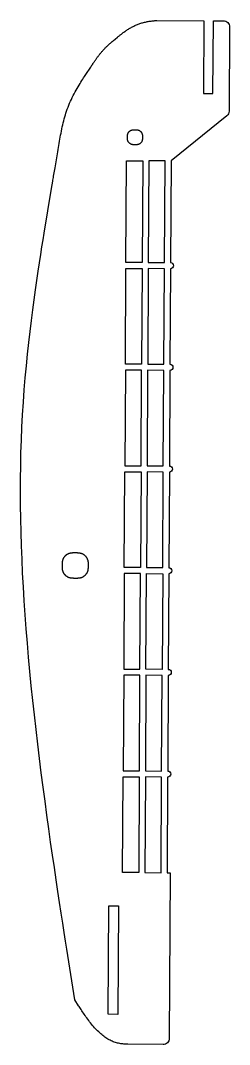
# Model space of a CAD drawing. Header units: millimetres. Extents: x 748 to 1839, y -342 to 525.
# Drawn here: x 1736 to 1839, y 18 to 525 of the extents above; entities that cross this region are included whole.
import ezdxf

# ---------------------------------------------------------------- set-up
doc = ezdxf.new("R2010")
doc.units = ezdxf.units.MM

msp = doc.modelspace()

# ---------------------------------------------------------------- linework, layer by layer
at = {"flags": 128}
msp.add_lwpolyline([(1777.670752, 22.132868), (1777.159944, 22.506693), (1776.650855, 22.899922), (1776.143397, 23.312549), (1775.637479, 23.744569), (1775.133012, 24.195975), (1774.629908, 24.666762), (1774.128075, 25.156924), (1773.627425, 25.666456), (1773.127869, 26.195353), (1772.629316, 26.743608), (1772.131888, 27.310742), (1771.636551, 27.894383), (1771.144482, 28.491684), (1770.656855, 29.099799), (1770.174851, 29.715882), (1769.699644, 30.337086), (1769.23241, 30.960565), (1768.774328, 31.583474), (1768.326572, 32.202964), (1767.890321, 32.816191), (1767.466749, 33.420308), (1767.057035, 34.012469), (1766.662355, 34.589826), (1766.283885, 35.149535), (1765.922803, 35.688749), (1765.580285, 36.204621), (1765.257506, 36.694304), (1764.955646, 37.154954), (1764.675878, 37.583724), (1762.789583, 40.482637), (1758.876836, 65.549935), (1758.261414, 69.494609), (1757.592307, 73.794734), (1756.874524, 78.429757), (1756.113072, 83.37912), (1755.312957, 88.622265), (1754.479188, 94.138636), (1753.616772, 99.907678), (1752.730716, 105.908833), (1751.826027, 112.121546), (1750.907713, 118.525258), (1749.980781, 125.099414), (1749.05024, 131.823456), (1748.121094, 138.676829), (1747.198352, 145.638976), (1746.287021, 152.68934), (1745.39211, 159.807364), (1744.518624, 166.972493), (1743.671572, 174.16417), (1742.855961, 181.361837), (1742.076797, 188.544938), (1741.338447, 195.696179), (1740.642711, 202.811316), (1739.990747, 209.889368), (1739.383713, 216.929351), (1738.822767, 223.930286), (1738.309067, 230.89119), (1737.843774, 237.811081), (1737.428044, 244.688978), (1737.063034, 251.523898), (1736.749905, 258.314862), (1736.489814, 265.060885), (1736.283919, 271.760986), (1736.133379, 278.414186), (1736.039352, 285.0195), (1736.002997, 291.575948), (1736.02547, 298.082547), (1736.107932, 304.538318), (1736.25154, 310.942275), (1736.457452, 317.29344), (1736.726827, 323.59083), (1737.059696, 329.831699), (1737.451586, 336.006242), (1737.896897, 342.102891), (1738.390027, 348.110077), (1738.925378, 354.016232), (1739.497347, 359.809786), (1740.100336, 365.479172), (1740.728743, 371.01282), (1741.37697, 376.399162), (1742.039414, 381.626629), (1742.710477, 386.683653), (1743.384556, 391.558663), (1744.056054, 396.240093), (1744.719369, 400.716375), (1745.368899, 404.975937), (1745.999047, 409.007212), (1746.604211, 412.798633), (1747.17879, 416.338627), (1747.717185, 419.61563), (1751.372801, 441.693429), (1751.967066, 445.282133), (1752.060587, 445.84687), (1752.162566, 446.462534), (1752.272548, 447.126222), (1752.390076, 447.835028), (1752.514695, 448.58605), (1752.645949, 449.376384), (1752.783384, 450.203126), (1752.926541, 451.063372), (1753.074966, 451.95422), (1753.228204, 452.872764), (1753.385799, 453.816101), (1753.547294, 454.781327), (1753.712234, 455.76554), (1753.880163, 456.765835), (1754.050626, 457.779307), (1754.223167, 458.803054), (1754.397329, 459.834172), (1754.572658, 460.869756), (1754.748698, 461.906905), (1754.924991, 462.942712), (1755.101346, 463.97477), (1755.278605, 465.002641), (1755.457878, 466.026387), (1755.64027, 467.046065), (1755.826891, 468.061736), (1756.018845, 469.073456), (1756.21724, 470.081286), (1756.423184, 471.085285), (1756.637782, 472.08551), (1756.862143, 473.082022), (1757.097373, 474.07488), (1757.344579, 475.06414), (1757.604869, 476.049866), (1757.879348, 477.032112), (1758.169125, 478.01094), (1758.475307, 478.986407), (1758.799, 479.958575), (1759.141311, 480.9275), (1759.503348, 481.893241), (1759.886216, 482.855858), (1760.290403, 483.815038), (1760.713898, 484.76898), (1761.154074, 485.715511), (1761.6083, 486.652459), (1762.073948, 487.57765), (1762.548387, 488.488912), (1763.028988, 489.384071), (1763.513122, 490.260956), (1763.998157, 491.117394), (1764.481465, 491.951211), (1764.960418, 492.760234), (1765.432384, 493.542292), (1765.894735, 494.295211), (1766.344841, 495.016819), (1766.780072, 495.704942), (1767.197798, 496.357408), (1767.59539, 496.972045), (1767.970218, 497.546677), (1768.319653, 498.079136), (1770.684561, 501.668652), (1771.277198, 502.568291), (1771.370473, 502.709857), (1771.472247, 502.86415), (1771.582131, 503.030405), (1771.699733, 503.207855), (1771.824663, 503.395735), (1771.956531, 503.593276), (1772.094945, 503.799714), (1772.239517, 504.014282), (1772.389856, 504.236212), (1772.545571, 504.464739), (1772.706271, 504.699096), (1772.871568, 504.938517), (1773.04107, 505.182235), (1773.214386, 505.429485), (1773.391128, 505.679499), (1773.570903, 505.93151), (1773.753321, 506.184753), (1773.937994, 506.438462), (1774.124529, 506.69187), (1774.312538, 506.94421), (1774.501695, 507.194839), (1774.691949, 507.443611), (1774.883311, 507.690505), (1775.075796, 507.935497), (1775.269418, 508.178566), (1775.464189, 508.419688), (1775.660123, 508.65884), (1775.857233, 508.896001), (1776.055534, 509.131148), (1776.255037, 509.364258), (1776.455757, 509.59531), (1776.657707, 509.82428), (1776.860902, 510.051146), (1777.065353, 510.275886), (1777.271075, 510.498476), (1777.478082, 510.718896), (1777.686384, 510.937121), (1777.895999, 511.15313), (1778.106937, 511.3669), (1778.319214, 511.578409), (1778.532733, 511.78758), (1778.74697, 511.994111), (1778.961291, 512.197648), (1779.175063, 512.397839), (1779.38765, 512.594328), (1779.598421, 512.786759), (1779.80674, 512.974778), (1780.011973, 513.158031), (1780.213489, 513.336163), (1780.410653, 513.50882), (1780.60283, 513.675646), (1780.789389, 513.836288), (1780.969693, 513.990389), (1781.143111, 514.137597), (1781.309007, 514.277557), (1781.466749, 514.409911), (1781.615703, 514.534309), (1781.755235, 514.650394), (1781.884711, 514.757812), (1782.758372, 515.481315), (1783.938, 516.458117), (1784.123675, 516.611789), (1784.326341, 516.779065), (1784.545296, 516.958898), (1784.779836, 517.150243), (1785.02926, 517.352051), (1785.292864, 517.563275), (1785.569944, 517.782866), (1785.8598, 518.00978), (1786.161727, 518.242969), (1786.475022, 518.481385), (1786.798984, 518.723979), (1787.132909, 518.969708), (1787.476093, 519.217521), (1787.827835, 519.466373), (1788.187432, 519.715216), (1788.55418, 519.963004), (1788.927376, 520.208687), (1789.306319, 520.45122), (1789.690304, 520.689556), (1790.078631, 520.922646), (1790.470717, 521.149606), (1790.866477, 521.370199), (1791.265948, 521.58435), (1791.669168, 521.791983), (1792.076171, 521.993023), (1792.486996, 522.187395), (1792.90168, 522.375025), (1793.320259, 522.555837), (1793.74277, 522.729755), (1794.16925, 522.896704), (1794.599735, 523.056611), (1795.034263, 523.209398), (1795.472871, 523.354991), (1795.915594, 523.493316), (1796.362472, 523.624296), (1796.813539, 523.747858), (1797.268833, 523.863925), (1797.728389, 523.972422), (1798.192248, 524.073275), (1798.660443, 524.166407), (1799.132756, 524.251819), (1799.607938, 524.329797), (1800.084488, 524.400702), (1800.560899, 524.464897), (1801.035668, 524.522743), (1801.507291, 524.574602), (1801.974266, 524.620834), (1802.435085, 524.661802), (1802.888247, 524.697867), (1803.332247, 524.729391), (1826.585884, 524.60034), (1826.385869, 488.560023), (1831.085942, 488.560022), (1831.285811, 524.574256), (1836.285734, 524.546508, -0.414214), (1839.269039, 521.529905), (1839.037892, 479.879745, -0.224815), (1837.925932, 477.564982), (1810.400903, 455.275008), (1810.121904, 405.002363, -1), (1810.105255, 402.002409), (1809.842904, 354.729717, -1), (1809.826255, 351.729763), (1809.563904, 304.457071, -0.414214), (1811.055557, 302.94877, -0.414214), (1809.547255, 301.457118), (1809.284905, 254.184426, -1), (1809.268256, 251.184472), (1809.005905, 203.91178, -1), (1808.989256, 200.911826), (1808.726905, 153.639135, -1), (1808.710256, 150.639181), (1808.447906, 103.366489), (1809.947883, 103.358165), (1809.493125, 21.415944, -0.414214), (1806.476523, 18.432639), (1789.055944, 18.529319), (1788.592375, 18.543734), (1788.114585, 18.566225), (1787.624116, 18.597824), (1787.122504, 18.639569), (1786.611289, 18.692496), (1786.092008, 18.75764), (1785.566202, 18.836035), (1785.035407, 18.928718), (1784.501162, 19.036725), (1783.965006, 19.161091), (1783.428478, 19.30285), (1782.893116, 19.463039), (1782.360187, 19.64252), (1781.829872, 19.841462), (1781.302083, 20.059857), (1780.77673, 20.297701), (1780.253723, 20.554987), (1779.732973, 20.831712), (1779.214391, 21.127867), (1778.697887, 21.443448), (1778.183369, 21.77845), (1777.670752, 22.132868)], format="xyb", dxfattribs=at)
for points in [[(1796.261795, 466.969296), (1796.259901, 466.628257), (1796.259568, 466.574594), (1796.259001, 466.516122), (1796.257994, 466.453143), (1796.256342, 466.385966), (1796.253839, 466.314895), (1796.250279, 466.240234), (1796.245457, 466.16229), (1796.239167, 466.081368), (1796.231202, 465.997773), (1796.221359, 465.91181), (1796.20943, 465.823786), (1796.195211, 465.734003), (1796.178495, 465.64277), (1796.159077, 465.550391), (1796.136751, 465.457171), (1796.111311, 465.363415), (1796.082553, 465.269429), (1796.050269, 465.175519), (1796.014255, 465.081989), (1795.974305, 464.989145), (1795.930274, 464.897268), (1795.882261, 464.806539), (1795.830426, 464.717119), (1795.774929, 464.629164), (1795.715929, 464.542833), (1795.653588, 464.458283), (1795.588063, 464.375673), (1795.519515, 464.295162), (1795.448105, 464.216908), (1795.373991, 464.141067), (1795.297335, 464.067799), (1795.218296, 463.997261), (1795.137033, 463.929613), (1795.053706, 463.865011), (1794.968476, 463.803614), (1794.881502, 463.74558), (1794.792944, 463.691068), (1794.702962, 463.640235), (1794.611717, 463.593241), (1794.519367, 463.55024), (1794.426095, 463.511333), (1794.332183, 463.476371), (1794.237932, 463.445144), (1794.143647, 463.417444), (1794.049628, 463.39306), (1793.956179, 463.371785), (1793.863604, 463.353408), (1793.772205, 463.337721), (1793.682286, 463.324515), (1793.594148, 463.31358), (1793.508095, 463.304707), (1793.424431, 463.297687), (1793.343457, 463.292311), (1793.265478, 463.28837), (1793.190796, 463.285653), (1793.119713, 463.283955), (1793.052534, 463.283062), (1792.98956, 463.282768), (1792.931095, 463.282862), (1792.536465, 463.2851), (1792.195456, 463.286918), (1792.141798, 463.287239), (1792.083331, 463.287792), (1792.020358, 463.288784), (1791.953186, 463.290422), (1791.882121, 463.292909), (1791.807467, 463.296453), (1791.729529, 463.301259), (1791.648614, 463.307532), (1791.565025, 463.315479), (1791.47907, 463.325305), (1791.391052, 463.337217), (1791.301277, 463.351419), (1791.210051, 463.368119), (1791.117678, 463.38752), (1791.024464, 463.409829), (1790.930715, 463.435254), (1790.836735, 463.463998), (1790.74283, 463.496267), (1790.649305, 463.532268), (1790.556466, 463.572205), (1790.464593, 463.616226), (1790.373868, 463.664229), (1790.284451, 463.716056), (1790.196499, 463.771544), (1790.110169, 463.830538), (1790.025621, 463.892874), (1789.943012, 463.958395), (1789.8625, 464.026938), (1789.784244, 464.098346), (1789.7084, 464.172458), (1789.63513, 464.249113), (1789.564587, 464.328153), (1789.496933, 464.409418), (1789.432324, 464.492745), (1789.370919, 464.577978), (1789.312877, 464.664956), (1789.258354, 464.753518), (1789.207509, 464.843506), (1789.160499, 464.934757), (1789.117484, 465.027115), (1789.07856, 465.120392), (1789.04358, 465.214312), (1789.012333, 465.308571), (1788.984611, 465.402867), (1788.960206, 465.496895), (1788.938909, 465.590354), (1788.920509, 465.682939), (1788.904799, 465.774347), (1788.891569, 465.864277), (1788.880609, 465.952426), (1788.871712, 466.038488), (1788.864668, 466.122164), (1788.859268, 466.203147), (1788.855303, 466.281136), (1788.852566, 466.355829), (1788.850844, 466.42692), (1788.849931, 466.494109), (1788.849617, 466.557091), (1788.849694, 466.615564), (1788.851807, 467.010248), (1788.853694, 467.351195), (1788.854025, 467.404843), (1788.854591, 467.4633), (1788.855596, 467.526262), (1788.857247, 467.593421), (1788.859748, 467.664474), (1788.863308, 467.739115), (1788.868128, 467.81704), (1788.874417, 467.897942), (1788.882381, 467.981517), (1788.892224, 468.067459), (1788.904153, 468.155465), (1788.918372, 468.245226), (1788.93509, 468.33644), (1788.954508, 468.428801), (1788.976836, 468.522002), (1789.002276, 468.615741), (1789.031038, 468.70971), (1789.063324, 468.803605), (1789.099341, 468.897122), (1789.139296, 468.989954), (1789.183332, 469.081821), (1789.23135, 469.17254), (1789.283191, 469.261952), (1789.338695, 469.349902), (1789.397702, 469.436228), (1789.460051, 469.520774), (1789.525584, 469.603383), (1789.59414, 469.683894), (1789.665558, 469.76215), (1789.73968, 469.837993), (1789.816346, 469.911265), (1789.895394, 469.981809), (1789.976666, 470.049464), (1790.06, 470.114074), (1790.145239, 470.17548), (1790.232221, 470.233525), (1790.320788, 470.288049), (1790.410777, 470.338894), (1790.502031, 470.385904), (1790.594389, 470.42892), (1790.687666, 470.467843), (1790.781585, 470.502823), (1790.875841, 470.534068), (1790.970133, 470.561789), (1791.064157, 470.586192), (1791.15761, 470.607488), (1791.250189, 470.625886), (1791.341593, 470.641594), (1791.431515, 470.654821), (1791.519656, 470.665777), (1791.605712, 470.674672), (1791.689379, 470.681713), (1791.770355, 470.687109), (1791.848337, 470.691071), (1791.923021, 470.693806), (1791.994106, 470.695524), (1792.061287, 470.696435), (1792.124262, 470.696745), (1792.182729, 470.696667), (1792.577368, 470.694535), (1792.918369, 470.692625), (1792.972025, 470.69229), (1793.030492, 470.691721), (1793.093463, 470.690712), (1793.160633, 470.689056), (1793.231697, 470.68655), (1793.306349, 470.682988), (1793.384285, 470.678162), (1793.465199, 470.671868), (1793.548785, 470.663901), (1793.634739, 470.654053), (1793.722756, 470.642122), (1793.812528, 470.627899), (1793.903753, 470.61118), (1793.996124, 470.591757), (1794.089336, 470.569429), (1794.183084, 470.543986), (1794.277062, 470.515224), (1794.370966, 470.482938), (1794.464489, 470.446922), (1794.557328, 470.406969), (1794.6492, 470.362936), (1794.739923, 470.314921), (1794.829339, 470.263084), (1794.91729, 470.207585), (1795.003619, 470.148586), (1795.088166, 470.086242), (1795.170774, 470.020717), (1795.251285, 469.95217), (1795.32954, 469.880759), (1795.405381, 469.806647), (1795.478651, 469.729991), (1795.549192, 469.650952), (1795.616844, 469.56969), (1795.68145, 469.486366), (1795.742853, 469.401138), (1795.800893, 469.314167), (1795.855413, 469.225612), (1795.906255, 469.135634), (1795.95326, 469.044392), (1795.996271, 468.952046), (1796.03519, 468.85878), (1796.070166, 468.764872), (1796.101406, 468.670628), (1796.129122, 468.576347), (1796.15352, 468.482335), (1796.174813, 468.388892), (1796.193205, 468.296324), (1796.208909, 468.204931), (1796.222133, 468.115019), (1796.233085, 468.026888), (1796.241975, 467.940842), (1796.249013, 467.857185), (1796.254406, 467.776218), (1796.258363, 467.698246), (1796.261095, 467.62357), (1796.26281, 467.552493), (1796.263717, 467.485319), (1796.264025, 467.422351), (1796.263943, 467.363891), (1796.261795, 466.969296)], [(1788.122242, 405.124455), (1788.401242, 455.3971), (1796.401119, 455.352703), (1796.122119, 405.080058), (1788.122242, 405.124455)], [(1799.122073, 405.063409), (1807.12195, 405.019012), (1807.400949, 455.291657), (1799.401073, 455.336054), (1799.122073, 405.063409)], [(1787.843243, 354.851809), (1788.105593, 402.124501), (1796.10547, 402.080104), (1795.84312, 354.807412), (1787.843243, 354.851809)], [(1798.843073, 354.790763), (1806.84295, 354.746366), (1807.105301, 402.019058), (1799.105424, 402.063455), (1798.843073, 354.790763)], [(1787.564243, 304.579164), (1795.56412, 304.534767), (1795.826471, 351.807458), (1787.826594, 351.851855), (1787.564243, 304.579164)], [(1798.564074, 304.518118), (1806.56395, 304.47372), (1806.826301, 351.746412), (1798.826424, 351.790809), (1798.564074, 304.518118)], [(1787.285243, 254.306518), (1787.547594, 301.57921), (1795.547471, 301.534813), (1795.28512, 254.262121), (1787.285243, 254.306518)], [(1798.285074, 254.245472), (1806.284951, 254.201075), (1806.547302, 301.473767), (1798.547425, 301.518164), (1798.285074, 254.245472)], [(1769.406388, 255.232443), (1769.403227, 254.647858), (1769.40267, 254.555873), (1769.401714, 254.455643), (1769.400004, 254.347692), (1769.397188, 254.23254), (1769.392915, 254.110714), (1769.38683, 253.982735), (1769.378581, 253.849128), (1769.367815, 253.710416), (1769.354179, 253.567121), (1769.337322, 253.419768), (1769.31689, 253.26888), (1769.29253, 253.11498), (1769.263889, 252.958591), (1769.230615, 252.800236), (1769.192356, 252.64044), (1769.148757, 252.479725), (1769.099467, 252.318615), (1769.044133, 252.157633), (1768.982401, 251.997303), (1768.91392, 251.838147), (1768.838441, 251.680648), (1768.756134, 251.525117), (1768.667272, 251.371828), (1768.572131, 251.221048), (1768.470983, 251.073052), (1768.364103, 250.928108), (1768.251767, 250.78649), (1768.134247, 250.648466), (1768.011818, 250.514309), (1767.884754, 250.384288), (1767.753329, 250.258676), (1767.617818, 250.137744), (1767.478494, 250.021762), (1767.335632, 249.911002), (1767.189505, 249.805734), (1767.040389, 249.70623), (1766.888557, 249.61276), (1766.734284, 249.525595), (1766.577843, 249.445008), (1766.419509, 249.371267), (1766.259597, 249.304541), (1766.098584, 249.244574), (1765.936992, 249.19101), (1765.775339, 249.143489), (1765.614145, 249.101654), (1765.453928, 249.065145), (1765.295209, 249.033605), (1765.138507, 249.006675), (1764.98434, 248.983998), (1764.83323, 248.965214), (1764.685694, 248.949964), (1764.542253, 248.937893), (1764.403425, 248.928641), (1764.269731, 248.921847), (1764.141689, 248.917156), (1764.019819, 248.91421), (1763.904641, 248.912647), (1763.796673, 248.912113), (1763.696435, 248.912247), (1763.019848, 248.91589), (1762.43531, 248.919159), (1762.343333, 248.919732), (1762.243111, 248.920708), (1762.135167, 248.922436), (1762.020025, 248.925273), (1761.898208, 248.929568), (1761.770241, 248.935675), (1761.636644, 248.943947), (1761.497943, 248.954736), (1761.35466, 248.968395), (1761.207319, 248.985275), (1761.056444, 249.00573), (1760.902556, 249.030114), (1760.746181, 249.058776), (1760.58784, 249.092072), (1760.428058, 249.130353), (1760.267357, 249.173971), (1760.106262, 249.223278), (1759.945294, 249.278631), (1759.784979, 249.340377), (1759.625838, 249.408871), (1759.468354, 249.484363), (1759.312838, 249.56668), (1759.159564, 249.655549), (1759.0088, 249.750697), (1758.860818, 249.851849), (1758.71589, 249.95873), (1758.574285, 250.071067), (1758.436276, 250.188587), (1758.302132, 250.311014), (1758.172126, 250.438073), (1758.046527, 250.569494), (1757.925608, 250.704998), (1757.809639, 250.844313), (1757.69889, 250.987166), (1757.593633, 251.133281), (1757.494139, 251.282385), (1757.400679, 251.434204), (1757.313523, 251.588463), (1757.232944, 251.744889), (1757.159211, 251.903205), (1757.092491, 252.0631), (1757.03253, 252.224093), (1756.978971, 252.385667), (1756.931453, 252.547299), (1756.889621, 252.708473), (1756.853115, 252.868668), (1756.821578, 253.027366), (1756.794649, 253.184046), (1756.771972, 253.338192), (1756.753188, 253.48928), (1756.73794, 253.636794), (1756.725868, 253.780215), (1756.716614, 253.919022), (1756.70982, 254.052696), (1756.705129, 254.180718), (1756.702181, 254.302569), (1756.700617, 254.417729), (1756.700081, 254.52568), (1756.700213, 254.625902), (1756.703848, 255.302383), (1756.707086, 255.886997), (1756.707654, 255.978987), (1756.708624, 256.079223), (1756.710349, 256.18718), (1756.713178, 256.302337), (1756.717468, 256.424169), (1756.723569, 256.552153), (1756.731834, 256.685766), (1756.742617, 256.824484), (1756.756267, 256.967784), (1756.773142, 257.115142), (1756.793591, 257.266035), (1756.817967, 257.419939), (1756.846623, 257.576332), (1756.879912, 257.73469), (1756.918185, 257.894487), (1756.961797, 258.055204), (1757.0111, 258.216314), (1757.066446, 258.377295), (1757.128187, 258.537624), (1757.196677, 258.696776), (1757.272163, 258.854272), (1757.354477, 259.009797), (1757.443343, 259.163081), (1757.538488, 259.313852), (1757.639637, 259.46184), (1757.746517, 259.606774), (1757.858852, 259.748384), (1757.97637, 259.886397), (1758.098796, 260.020544), (1758.225855, 260.150552), (1758.357274, 260.276151), (1758.492778, 260.39707), (1758.632094, 260.513039), (1758.774947, 260.623786), (1758.921064, 260.729041), (1759.070169, 260.828532), (1759.221988, 260.921989), (1759.376249, 261.00914), (1759.532676, 261.089715), (1759.690996, 261.163443), (1759.850892, 261.230157), (1760.011889, 261.290111), (1760.173464, 261.343663), (1760.3351, 261.391173), (1760.496277, 261.432998), (1760.656475, 261.469496), (1760.815177, 261.501025), (1760.971861, 261.527945), (1761.126008, 261.550613), (1761.277101, 261.569388), (1761.424619, 261.584628), (1761.568042, 261.596691), (1761.706852, 261.605936), (1761.84053, 261.612722), (1761.968556, 261.617406), (1762.090409, 261.620346), (1762.205573, 261.621902), (1762.313527, 261.622431), (1762.413751, 261.622292), (1763.090249, 261.618613), (1763.674787, 261.615344), (1763.766764, 261.614771), (1763.866986, 261.613796), (1763.97493, 261.612067), (1764.090072, 261.609232), (1764.211891, 261.604937), (1764.33986, 261.598831), (1764.473457, 261.59056), (1764.612161, 261.579773), (1764.755446, 261.566117), (1764.90279, 261.549239), (1765.05367, 261.528787), (1765.207563, 261.504408), (1765.363944, 261.47575), (1765.522292, 261.442461), (1765.682082, 261.404187), (1765.842792, 261.360576), (1766.003897, 261.311276), (1766.164875, 261.255935), (1766.325204, 261.194198), (1766.484359, 261.125716), (1766.641859, 261.050238), (1766.797391, 260.967935), (1766.950684, 260.879081), (1767.101467, 260.78395), (1767.249468, 260.682815), (1767.394417, 260.57595), (1767.536042, 260.46363), (1767.674072, 260.346129), (1767.808235, 260.223721), (1767.938261, 260.096678), (1768.063879, 259.965277), (1768.184818, 259.829789), (1768.300804, 259.69049), (1768.411569, 259.547654), (1768.516841, 259.401553), (1768.616348, 259.252463), (1768.70982, 259.100659), (1768.796985, 258.946412), (1768.877572, 258.789997), (1768.95131, 258.631688), (1769.018032, 258.471801), (1769.077993, 258.310813), (1769.131549, 258.149244), (1769.179062, 257.987614), (1769.220888, 257.826442), (1769.257385, 257.666246), (1769.288914, 257.507548), (1769.31583, 257.350866), (1769.338495, 257.196719), (1769.357265, 257.045626), (1769.3725, 256.898108), (1769.384559, 256.754683), (1769.393797, 256.615872), (1769.400576, 256.482192), (1769.405253, 256.354164), (1769.408186, 256.232308), (1769.409735, 256.117142), (1769.410257, 256.009186), (1769.410111, 255.908959), (1769.406388, 255.232443)], [(1787.006244, 204.033872), (1795.006121, 203.989475), (1795.268471, 251.262167), (1787.268594, 251.306564), (1787.006244, 204.033872)], [(1798.006074, 203.972826), (1798.268425, 251.245518), (1806.268302, 251.201121), (1806.005951, 203.928429), (1798.006074, 203.972826)], [(1786.727244, 153.761227), (1794.727121, 153.71683), (1794.989472, 200.989522), (1786.989595, 201.033919), (1786.727244, 153.761227)], [(1797.727075, 153.700181), (1805.726952, 153.655784), (1805.989302, 200.928475), (1797.989425, 200.972873), (1797.727075, 153.700181)], [(1786.448244, 103.488581), (1786.710595, 150.761273), (1794.710472, 150.716876), (1794.448121, 103.444184), (1786.448244, 103.488581)], [(1797.448075, 103.427535), (1805.447952, 103.383138), (1805.710303, 150.65583), (1797.710426, 150.700227), (1797.448075, 103.427535)], [(1779.359, 33.369552), (1779.656918, 87.0511), (1784.356845, 87.025016), (1784.058927, 33.343468), (1779.359, 33.369552)]]:
    msp.add_lwpolyline(points, dxfattribs=at)

doc.saveas('drawing.dxf')
